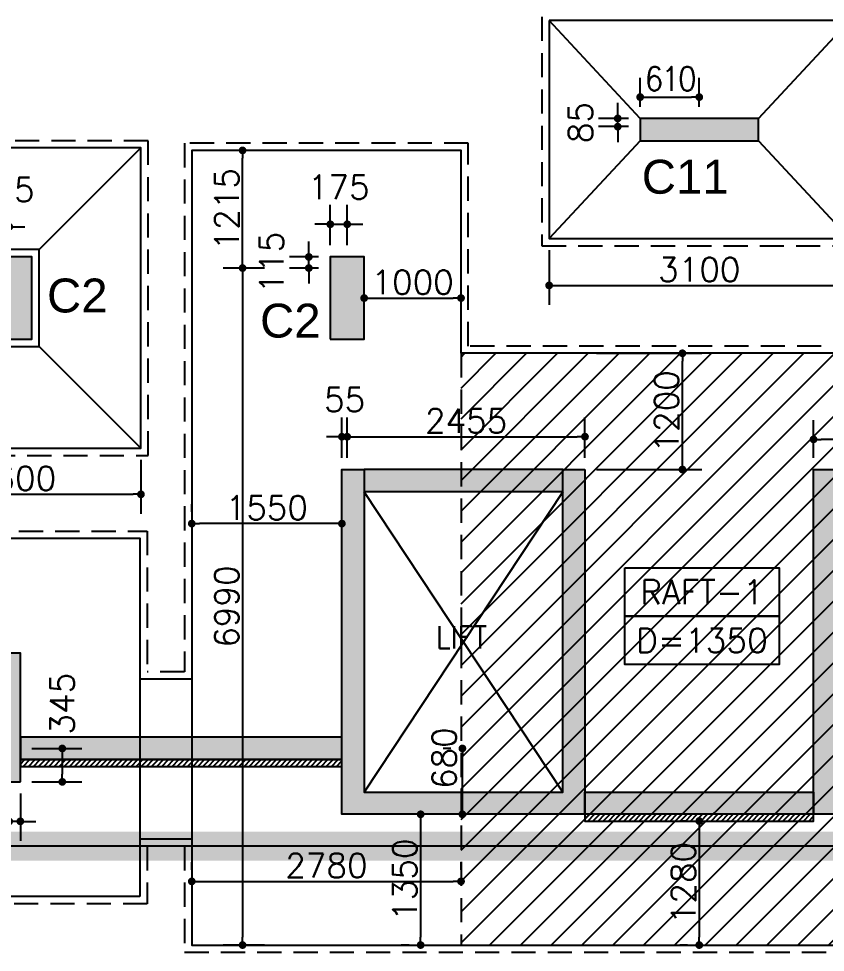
# Model space of a CAD drawing. Extents: x -200722 to 834823, y -494970 to 88783.
# Drawn here: x 485433 to 493762, y 23049 to 32689 of the extents above; entities that cross this region are included whole.
import ezdxf
from ezdxf.enums import TextEntityAlignment as Align

# ---------------------------------------------------------------- set-up
doc = ezdxf.new("R2010")
doc.units = 0
doc.header["$LTSCALE"] = 100
doc.header["$MEASUREMENT"] = 0
doc.header["$PDMODE"] = 34
doc.linetypes.add('HIDDEN', pattern=[0.375, 0.25, -0.125])
doc.layers.get('0').update_dxf_attribs({"linetype": 'CONTINUOUS'})
doc.layers.get('DEFPOINTS').update_dxf_attribs({"linetype": 'CONTINUOUS'})
doc.layers.add('1_COLUMN', color=4, linetype='CONTINUOUS', lineweight=5)
doc.layers.add('HATCH', color=252, linetype='CONTINUOUS', lineweight=30)
for name, color, linetype in [('BEAM', 4, 'CONTINUOUS'), ('COL. SHED. STEEL.', 6, 'CONTINUOUS'), ('COL_H', 235, 'CONTINUOUS'), ('DIM', 3, 'CONTINUOUS'), ('F_EXEC', 3, 'HIDDEN'), ('F_FTG1', 11, 'CONTINUOUS'), ('RCCWALL', 6, 'CONTINUOUS'), ('SLAB THK.', 2, 'CONTINUOUS'), ('TEXT', 2, 'CONTINUOUS')]:
    doc.layers.add(name, color=color, linetype=linetype)
doc.styles.add('AR', font='arial.ttf')
doc.styles.add('ROMANS', font='romans.shx')
doc.styles.get("Standard").update_dxf_attribs({"font": 'simplex.shx'})
doc.dimstyles.new('STANDARD$0', dxfattribs={"dimtxt": 2.5, "dimasz": 2.5, "dimexe": 2, "dimexo": 0.7, "dimgap": 0.9, "dimtad": 1, "dimdec": 0, "dimdsep": 46, "dimtxsty": 'ROMANS', "dimcen": 0.09, "dimclrd": 4, "dimclre": 4, "dimclrt": 3, "dimadec": 0, "dimazin": 0, "dimtfac": 1, "dimtdec": 0, "dimtmove": 0, "dimatfit": 3, "dimfxl": 1, "dimtolj": 1, "dimtzin": 0, "dimarcsym": 0})

# ---------------------------------------------------------------- blocks, each defined once
blk = doc.blocks.new('DOT')
at = {"color": 0, "linetype": 'ByBlock'}
blk.add_line((-0.5, 0), (-1, 0), dxfattribs=at)
at = {"color": 0, "linetype": 'ByBlock', "const_width": 0.5}
blk.add_lwpolyline([(-0.25, 0, 1), (0.25, 0, 1)], format="xyb", close=True, dxfattribs=at)
blk = doc.blocks.new('*D2490')
at = {"layer": 'BEAM', "color": 0, "lineweight": -2, "transparency": 16777216}
for p, q in [((487220.5, 23901.6), (487220.5, 23981.6)), ((490000.5, 23901.6), (490000.5, 23981.6)), ((487300.5, 23781.6), (489920.5, 23781.6))]:
    blk.add_line(p, q, dxfattribs=at)
at = {"layer": 'DEFPOINTS', "color": 0, "lineweight": -3, "ltscale": 0.4, "transparency": 16777216}
for p in [(487220.5, 23781.6), (490000.5, 23781.6), (490000.5, 23781.6)]:
    blk.add_point(p, dxfattribs=at)
at = {"layer": 'BEAM', "color": 0, "lineweight": -2, "ltscale": 0.4, "transparency": 16777216, "xscale": 80, "yscale": 80, "zscale": 80, "rotation": 180}
blk.add_blockref('DOT', (487220.5, 23781.6), dxfattribs=at)
at = {"layer": 'BEAM', "color": 0, "lineweight": -2, "ltscale": 0.4, "transparency": 16777216, "xscale": 80, "yscale": 80, "zscale": 80}
blk.add_blockref('DOT', (490000.5, 23781.6), dxfattribs=at)
at = {"layer": 'BEAM', "color": 0, "ltscale": 0.4, "transparency": 16777216, "insert": (488610.5, 23945.6), "char_height": 248, "attachment_point": 5}
blk.add_mtext('\\A1;2780', dxfattribs=at)
blk = doc.blocks.new('_DOT')
at = {"color": 0, "linetype": 'ByBlock'}
blk.add_line((-0.5, 0), (-1, 0), dxfattribs=at)
at = {"color": 0, "linetype": 'ByBlock', "const_width": 0.5}
blk.add_lwpolyline([(-0.25, 0, 1), (0.25, 0, 1)], format="xyb", close=True, dxfattribs=at)
blk = doc.blocks.new('*D2261')
at = {"layer": 'BEAM', "color": 0, "lineweight": -2, "transparency": 16777216}
for p, q in [((492340.5, 24404.4), (492260.5, 24404.4)), ((492460.5, 24324.4), (492460.5, 23204.4)), ((492340.5, 23124.4), (492260.5, 23124.4))]:
    blk.add_line(p, q, dxfattribs=at)
at = {"layer": 'DEFPOINTS', "color": 0, "lineweight": -3, "ltscale": 0.4, "transparency": 16777216}
for p in [(492460.5, 24404.4), (492460.5, 23124.4), (492460.5, 23124.4)]:
    blk.add_point(p, dxfattribs=at)
at = {"layer": 'BEAM', "color": 0, "lineweight": -2, "ltscale": 0.4, "transparency": 16777216, "xscale": 80, "yscale": 80, "zscale": 80}
for p, rotation in [((492460.5, 24404.4), 90), ((492460.5, 23124.4), 270)]:
    blk.add_blockref('DOT', p, dxfattribs=dict(at, rotation=rotation))
at = {"layer": 'BEAM', "color": 0, "ltscale": 0.4, "transparency": 16777216, "insert": (492296.5, 23764.4), "char_height": 248, "attachment_point": 5, "rotation": 90}
blk.add_mtext('\\A1;1280', dxfattribs=at)
blk = doc.blocks.new('*D2263')
at = {"layer": 'BEAM', "color": 0, "lineweight": -2, "transparency": 16777216}
for p, q in [((487220.5, 27596), (487220.5, 27676)), ((488770.5, 27596), (488770.5, 27676)), ((488690.5, 27476), (487300.5, 27476))]:
    blk.add_line(p, q, dxfattribs=at)
at = {"layer": 'DEFPOINTS', "color": 0, "lineweight": -3, "ltscale": 0.4, "transparency": 16777216}
for p in [(487220.5, 27476), (487220.5, 27476), (488770.5, 27476)]:
    blk.add_point(p, dxfattribs=at)
at = {"layer": 'BEAM', "color": 0, "lineweight": -2, "ltscale": 0.4, "transparency": 16777216, "xscale": 80, "yscale": 80, "zscale": 80, "rotation": 180}
blk.add_blockref('DOT', (487220.5, 27476), dxfattribs=at)
at = {"layer": 'BEAM', "color": 0, "lineweight": -2, "ltscale": 0.4, "transparency": 16777216, "xscale": 80, "yscale": 80, "zscale": 80}
blk.add_blockref('DOT', (488770.5, 27476), dxfattribs=at)
at = {"layer": 'BEAM', "color": 0, "ltscale": 0.4, "transparency": 16777216, "insert": (487995.5, 27640), "char_height": 248, "attachment_point": 5}
blk.add_mtext('\\A1;1550', dxfattribs=at)
blk = doc.blocks.new('*D2264')
at = {"layer": 'BEAM', "color": 0, "lineweight": -2, "transparency": 16777216}
for p, q in [((491400.5, 29234.4), (492486.7, 29234.4)), ((492286.7, 28114.4), (492286.7, 29154.4)), ((491400.5, 28034.4), (492486.7, 28034.4))]:
    blk.add_line(p, q, dxfattribs=at)
at = {"layer": 'DEFPOINTS', "color": 0, "lineweight": -3, "ltscale": 0.4, "transparency": 16777216}
for p in [(491280.5, 29234.4), (492286.7, 29234.4), (491280.5, 28034.4)]:
    blk.add_point(p, dxfattribs=at)
at = {"layer": 'BEAM', "color": 0, "lineweight": -2, "ltscale": 0.4, "transparency": 16777216, "xscale": 80, "yscale": 80, "zscale": 80}
for p, rotation in [((492286.7, 29234.4), 90), ((492286.7, 28034.4), 270)]:
    blk.add_blockref('DOT', p, dxfattribs=dict(at, rotation=rotation))
at = {"layer": 'BEAM', "color": 0, "ltscale": 0.4, "transparency": 16777216, "insert": (492122.7, 28634.4), "char_height": 248, "attachment_point": 5, "rotation": 90}
blk.add_mtext('\\A1;1200', dxfattribs=at)
blk = doc.blocks.new('*D2265')
at = {"layer": 'BEAM', "color": 0, "lineweight": -2, "transparency": 16777216}
for p, q in [((487971.4, 31329.4), (487544.9, 31329.4)), ((487744.9, 30194.4), (487744.9, 31249.4)), ((487971.4, 30114.4), (487544.9, 30114.4))]:
    blk.add_line(p, q, dxfattribs=at)
at = {"layer": 'DEFPOINTS', "color": 0, "lineweight": -3, "ltscale": 0.4, "transparency": 16777216}
for p in [(487744.9, 31329.4), (488091.4, 31329.4), (488091.4, 30114.4)]:
    blk.add_point(p, dxfattribs=at)
at = {"layer": 'BEAM', "color": 0, "lineweight": -2, "ltscale": 0.4, "transparency": 16777216, "xscale": 80, "yscale": 80, "zscale": 80}
for p, rotation in [((487744.9, 31329.4), 90), ((487744.9, 30114.4), 270)]:
    blk.add_blockref('DOT', p, dxfattribs=dict(at, rotation=rotation))
at = {"layer": 'BEAM', "color": 0, "ltscale": 0.4, "transparency": 16777216, "insert": (487580.9, 30721.9), "char_height": 248, "attachment_point": 5, "rotation": 90}
blk.add_mtext('\\A1;1215', dxfattribs=at)
blk = doc.blocks.new('*D2266')
at = {"layer": 'BEAM', "color": 0, "lineweight": -2, "transparency": 16777216}
for p, q in [((487971.4, 30114.4), (487544.9, 30114.4)), ((487744.9, 30034.4), (487744.9, 23204.4)), ((487971.4, 23124.4), (487544.9, 23124.4))]:
    blk.add_line(p, q, dxfattribs=at)
at = {"layer": 'DEFPOINTS', "color": 0, "lineweight": -3, "ltscale": 0.4, "transparency": 16777216}
for p in [(488091.4, 30114.4), (487744.9, 23124.4), (488091.4, 23124.4)]:
    blk.add_point(p, dxfattribs=at)
at = {"layer": 'BEAM', "color": 0, "lineweight": -2, "ltscale": 0.4, "transparency": 16777216, "xscale": 80, "yscale": 80, "zscale": 80}
for p, rotation in [((487744.9, 30114.4), 90), ((487744.9, 23124.4), 270)]:
    blk.add_blockref('DOT', p, dxfattribs=dict(at, rotation=rotation))
at = {"layer": 'BEAM', "color": 0, "ltscale": 0.4, "transparency": 16777216, "insert": (487580.9, 26619.4), "char_height": 248, "attachment_point": 5, "rotation": 90}
blk.add_mtext('\\A1;6990', dxfattribs=at)
blk = doc.blocks.new('*D2268')
at = {"layer": 'BEAM', "color": 0, "lineweight": -2, "transparency": 16777216}
for p, q in [((489000.5, 29924.4), (489000.5, 30004.4)), ((490000.5, 29924.4), (490000.5, 30004.4)), ((489080.5, 29804.4), (489920.5, 29804.4))]:
    blk.add_line(p, q, dxfattribs=at)
at = {"layer": 'DEFPOINTS', "color": 0, "lineweight": -3, "ltscale": 0.4, "transparency": 16777216}
for p in [(489000.5, 29804.4), (490000.5, 29804.4), (490000.5, 29804.4)]:
    blk.add_point(p, dxfattribs=at)
at = {"layer": 'BEAM', "color": 0, "lineweight": -2, "ltscale": 0.4, "transparency": 16777216, "xscale": 80, "yscale": 80, "zscale": 80, "rotation": 180}
blk.add_blockref('DOT', (489000.5, 29804.4), dxfattribs=at)
at = {"layer": 'BEAM', "color": 0, "lineweight": -2, "ltscale": 0.4, "transparency": 16777216, "xscale": 80, "yscale": 80, "zscale": 80}
blk.add_blockref('DOT', (490000.5, 29804.4), dxfattribs=at)
at = {"layer": 'BEAM', "color": 0, "ltscale": 0.4, "transparency": 16777216, "insert": (489500.5, 29968.4), "char_height": 248, "attachment_point": 5}
blk.add_mtext('\\A1;1000', dxfattribs=at)
blk = doc.blocks.new('*D2271')
at = {"layer": 'BEAM', "color": 0, "lineweight": -2, "transparency": 16777216}
for p, q in [((493640.5, 28154.4), (493640.5, 28545.6)), ((496095.5, 28154.4), (496095.5, 28545.6)), ((496015.5, 28345.6), (493720.5, 28345.6))]:
    blk.add_line(p, q, dxfattribs=at)
at = {"layer": 'DEFPOINTS', "color": 0, "lineweight": -3, "ltscale": 0.4, "transparency": 16777216}
for p in [(493640.5, 28345.6), (493640.5, 28034.4), (496095.5, 28034.4)]:
    blk.add_point(p, dxfattribs=at)
at = {"layer": 'BEAM', "color": 0, "lineweight": -2, "ltscale": 0.4, "transparency": 16777216, "xscale": 80, "yscale": 80, "zscale": 80, "rotation": 180}
blk.add_blockref('DOT', (493640.5, 28345.6), dxfattribs=at)
at = {"layer": 'BEAM', "color": 0, "lineweight": -2, "ltscale": 0.4, "transparency": 16777216, "xscale": 80, "yscale": 80, "zscale": 80}
blk.add_blockref('DOT', (496095.5, 28345.6), dxfattribs=at)
at = {"layer": 'BEAM', "color": 0, "ltscale": 0.4, "transparency": 16777216, "insert": (494868, 28509.6), "char_height": 248, "attachment_point": 5}
blk.add_mtext('\\A1;2455', dxfattribs=at)
blk = doc.blocks.new('*D2272')
at = {"layer": 'BEAM', "color": 0, "lineweight": -2, "transparency": 16777216}
for p, q in [((488770.5, 28154.4), (488770.5, 28573.1)), ((488825.5, 28154.4), (488825.5, 28573.1)), ((488690.5, 28373.1), (488610.5, 28373.1)), ((488770.5, 28373.1), (488825.5, 28373.1)), ((488905.5, 28373.1), (488985.5, 28373.1))]:
    blk.add_line(p, q, dxfattribs=at)
at = {"layer": 'DEFPOINTS', "color": 0, "lineweight": -3, "ltscale": 0.4, "transparency": 16777216}
for p in [(488825.5, 28373.1), (488770.5, 28034.4), (488825.5, 28034.4)]:
    blk.add_point(p, dxfattribs=at)
at = {"layer": 'BEAM', "color": 0, "lineweight": -2, "ltscale": 0.4, "transparency": 16777216, "xscale": 80, "yscale": 80, "zscale": 80}
blk.add_blockref('DOT', (488770.5, 28373.1), dxfattribs=at)
at = {"layer": 'BEAM', "color": 0, "lineweight": -2, "ltscale": 0.4, "transparency": 16777216, "xscale": 80, "yscale": 80, "zscale": 80, "rotation": 180}
blk.add_blockref('DOT', (488825.5, 28373.1), dxfattribs=at)
at = {"layer": 'BEAM', "color": 0, "ltscale": 0.4, "transparency": 16777216, "insert": (488798, 28757.1), "char_height": 248, "attachment_point": 5}
blk.add_mtext('\\A1;55', dxfattribs=at)
blk = doc.blocks.new('*D2273')
at = {"layer": 'BEAM', "color": 0, "lineweight": -2, "transparency": 16777216}
for p, q in [((488825.5, 28154.4), (488825.5, 28573.1)), ((491280.5, 28154.4), (491280.5, 28573.1)), ((488905.5, 28373.1), (491200.5, 28373.1))]:
    blk.add_line(p, q, dxfattribs=at)
at = {"layer": 'DEFPOINTS', "color": 0, "lineweight": -3, "ltscale": 0.4, "transparency": 16777216}
for p in [(491280.5, 28373.1), (488825.5, 28034.4), (491280.5, 28034.4)]:
    blk.add_point(p, dxfattribs=at)
at = {"layer": 'BEAM', "color": 0, "lineweight": -2, "ltscale": 0.4, "transparency": 16777216, "xscale": 80, "yscale": 80, "zscale": 80, "rotation": 180}
blk.add_blockref('DOT', (488825.5, 28373.1), dxfattribs=at)
at = {"layer": 'BEAM', "color": 0, "lineweight": -2, "ltscale": 0.4, "transparency": 16777216, "xscale": 80, "yscale": 80, "zscale": 80}
blk.add_blockref('DOT', (491280.5, 28373.1), dxfattribs=at)
at = {"layer": 'BEAM', "color": 0, "ltscale": 0.4, "transparency": 16777216, "insert": (490053, 28537.1), "char_height": 248, "attachment_point": 5}
blk.add_mtext('\\A1;2455', dxfattribs=at)
blk = doc.blocks.new('*D2275')
at = {"layer": 'BEAM', "color": 0, "lineweight": -2, "transparency": 16777216}
for p, q in [((489894.8, 25154.4), (489814.8, 25154.4)), ((490014.8, 24554.4), (490014.8, 25074.4)), ((489894.8, 24474.4), (489814.8, 24474.4))]:
    blk.add_line(p, q, dxfattribs=at)
at = {"layer": 'DEFPOINTS', "color": 0, "lineweight": -3, "ltscale": 0.4, "transparency": 16777216}
for p in [(490014.8, 25154.4), (490014.8, 25154.4), (490014.8, 24474.4)]:
    blk.add_point(p, dxfattribs=at)
at = {"layer": 'BEAM', "color": 0, "lineweight": -2, "ltscale": 0.4, "transparency": 16777216, "xscale": 80, "yscale": 80, "zscale": 80}
for p, rotation in [((490014.8, 25154.4), 90), ((490014.8, 24474.4), 270)]:
    blk.add_blockref('DOT', p, dxfattribs=dict(at, rotation=rotation))
at = {"layer": 'BEAM', "color": 0, "ltscale": 0.4, "transparency": 16777216, "insert": (489827.7, 25053.9), "char_height": 248, "attachment_point": 5, "rotation": 90}
blk.add_mtext('\\A1;680', dxfattribs=at)
blk = doc.blocks.new('*D2466')
at = {"layer": 'BEAM', "color": 0, "lineweight": -2, "transparency": 16777216}
for p, q in [((484095.5, 28134.4), (484095.5, 27578.2)), ((486695.5, 28134.4), (486695.5, 27578.2)), ((484175.5, 27778.2), (486615.5, 27778.2))]:
    blk.add_line(p, q, dxfattribs=at)
at = {"layer": 'DEFPOINTS', "color": 0, "lineweight": -3, "ltscale": 0.4, "transparency": 16777216}
for p in [(484095.5, 28254.4), (486695.5, 28254.4), (486695.5, 27778.2)]:
    blk.add_point(p, dxfattribs=at)
at = {"layer": 'BEAM', "color": 0, "lineweight": -2, "ltscale": 0.4, "transparency": 16777216, "xscale": 80, "yscale": 80, "zscale": 80, "rotation": 180}
blk.add_blockref('DOT', (484095.5, 27778.2), dxfattribs=at)
at = {"layer": 'BEAM', "color": 0, "lineweight": -2, "ltscale": 0.4, "transparency": 16777216, "xscale": 80, "yscale": 80, "zscale": 80}
blk.add_blockref('DOT', (486695.5, 27778.2), dxfattribs=at)
at = {"layer": 'BEAM', "color": 0, "ltscale": 0.4, "transparency": 16777216, "insert": (485395.5, 27942.2), "char_height": 248, "attachment_point": 5}
blk.add_mtext('\\A1;2600', dxfattribs=at)
blk = doc.blocks.new('*D2474')
at = {"layer": 'BEAM', "color": 0, "lineweight": -2, "transparency": 16777216}
for p, q in [((491618.8, 31739.4), (491618.8, 31819.4)), ((491730.5, 31659.4), (491418.8, 31659.4)), ((491618.8, 31574.4), (491618.8, 31659.4)), ((491730.5, 31574.4), (491418.8, 31574.4)), ((491618.8, 31494.4), (491618.8, 31414.4))]:
    blk.add_line(p, q, dxfattribs=at)
at = {"layer": 'DEFPOINTS', "color": 0, "lineweight": -3, "ltscale": 0.4, "transparency": 16777216}
for p in [(491618.8, 31659.4), (491850.5, 31659.4), (491850.5, 31574.4)]:
    blk.add_point(p, dxfattribs=at)
at = {"layer": 'BEAM', "color": 0, "lineweight": -2, "ltscale": 0.4, "transparency": 16777216, "xscale": 80, "yscale": 80, "zscale": 80}
for p, rotation in [((491618.8, 31659.4), 270), ((491618.8, 31574.4), 90)]:
    blk.add_blockref('DOT', p, dxfattribs=dict(at, rotation=rotation))
at = {"layer": 'BEAM', "color": 0, "ltscale": 0.4, "transparency": 16777216, "insert": (491234.8, 31616.9), "char_height": 248, "attachment_point": 5, "rotation": 90}
blk.add_mtext('\\A1;85', dxfattribs=at)
blk = doc.blocks.new('*D2475')
at = {"layer": 'BEAM', "color": 0, "lineweight": -2, "transparency": 16777216}
for p, q in [((491850.5, 31779.4), (491850.5, 32079.6)), ((492460.5, 31779.4), (492460.5, 32079.6)), ((491930.5, 31879.6), (492380.5, 31879.6))]:
    blk.add_line(p, q, dxfattribs=at)
at = {"layer": 'DEFPOINTS', "color": 0, "lineweight": -3, "ltscale": 0.4, "transparency": 16777216}
for p in [(492460.5, 31879.6), (491850.5, 31659.4), (492460.5, 31659.4)]:
    blk.add_point(p, dxfattribs=at)
at = {"layer": 'BEAM', "color": 0, "lineweight": -2, "ltscale": 0.4, "transparency": 16777216, "xscale": 80, "yscale": 80, "zscale": 80, "rotation": 180}
blk.add_blockref('DOT', (491850.5, 31879.6), dxfattribs=at)
at = {"layer": 'BEAM', "color": 0, "lineweight": -2, "ltscale": 0.4, "transparency": 16777216, "xscale": 80, "yscale": 80, "zscale": 80}
blk.add_blockref('DOT', (492460.5, 31879.6), dxfattribs=at)
at = {"layer": 'BEAM', "color": 0, "ltscale": 0.4, "transparency": 16777216, "insert": (492155.5, 32068.9), "char_height": 248, "attachment_point": 5}
blk.add_mtext('\\A1;{\\W0.9;\\T0.9;610}', dxfattribs=at)
blk = doc.blocks.new('*D2476')
at = {"layer": 'BEAM', "color": 0, "lineweight": -2, "transparency": 16777216}
for p, q in [((490910.5, 30299.4), (490910.5, 29735.2)), ((494010.5, 30299.4), (494010.5, 29735.2)), ((490990.5, 29935.2), (493930.5, 29935.2))]:
    blk.add_line(p, q, dxfattribs=at)
at = {"layer": 'DEFPOINTS', "color": 0, "lineweight": -3, "ltscale": 0.4, "transparency": 16777216}
for p in [(490910.5, 30419.4), (494010.5, 30419.4), (494010.5, 29935.2)]:
    blk.add_point(p, dxfattribs=at)
at = {"layer": 'BEAM', "color": 0, "lineweight": -2, "ltscale": 0.4, "transparency": 16777216, "xscale": 80, "yscale": 80, "zscale": 80, "rotation": 180}
blk.add_blockref('DOT', (490910.5, 29935.2), dxfattribs=at)
at = {"layer": 'BEAM', "color": 0, "lineweight": -2, "ltscale": 0.4, "transparency": 16777216, "xscale": 80, "yscale": 80, "zscale": 80}
blk.add_blockref('DOT', (494010.5, 29935.2), dxfattribs=at)
at = {"layer": 'BEAM', "color": 0, "ltscale": 0.4, "transparency": 16777216, "insert": (492460.5, 30099.2), "char_height": 248, "attachment_point": 5}
blk.add_mtext('\\A1;3100', dxfattribs=at)
blk = doc.blocks.new('*D2503')
at = {"layer": 'BEAM', "color": 0, "lineweight": -2, "transparency": 16777216}
for p, q in [((485220.5, 30349.4), (485220.5, 30740.5)), ((485335.5, 30349.4), (485335.5, 30740.5)), ((485140.5, 30540.5), (485060.5, 30540.5)), ((485335.5, 30540.5), (485220.5, 30540.5)), ((485415.5, 30540.5), (485495.5, 30540.5))]:
    blk.add_line(p, q, dxfattribs=at)
at = {"layer": 'DEFPOINTS', "color": 0, "lineweight": -3, "ltscale": 0.4, "transparency": 16777216}
for p in [(485220.5, 30540.5), (485220.5, 30229.4), (485335.5, 30229.4)]:
    blk.add_point(p, dxfattribs=at)
at = {"layer": 'BEAM', "color": 0, "lineweight": -2, "ltscale": 0.4, "transparency": 16777216, "xscale": 80, "yscale": 80, "zscale": 80}
blk.add_blockref('DOT', (485220.5, 30540.5), dxfattribs=at)
at = {"layer": 'BEAM', "color": 0, "lineweight": -2, "ltscale": 0.4, "transparency": 16777216, "xscale": 80, "yscale": 80, "zscale": 80, "rotation": 180}
blk.add_blockref('DOT', (485335.5, 30540.5), dxfattribs=at)
at = {"layer": 'BEAM', "color": 0, "ltscale": 0.4, "transparency": 16777216, "insert": (485278, 30924.5), "char_height": 248, "attachment_point": 5}
blk.add_mtext('\\A1;115', dxfattribs=at)
blk = doc.blocks.new('*D2507')
at = {"layer": 'BEAM', "color": 0, "lineweight": -2, "transparency": 16777216}
for p, q in [((488650.5, 30349.4), (488650.5, 30766.4)), ((488825.5, 30349.4), (488825.5, 30766.4)), ((488570.5, 30566.4), (488490.5, 30566.4)), ((488650.5, 30566.4), (488825.5, 30566.4)), ((488905.5, 30566.4), (488985.5, 30566.4))]:
    blk.add_line(p, q, dxfattribs=at)
at = {"layer": 'DEFPOINTS', "color": 0, "lineweight": -3, "ltscale": 0.4, "transparency": 16777216}
for p in [(488825.5, 30566.4), (488650.5, 30229.4), (488825.5, 30229.4)]:
    blk.add_point(p, dxfattribs=at)
at = {"layer": 'BEAM', "color": 0, "lineweight": -2, "ltscale": 0.4, "transparency": 16777216, "xscale": 80, "yscale": 80, "zscale": 80}
blk.add_blockref('DOT', (488650.5, 30566.4), dxfattribs=at)
at = {"layer": 'BEAM', "color": 0, "lineweight": -2, "ltscale": 0.4, "transparency": 16777216, "xscale": 80, "yscale": 80, "zscale": 80, "rotation": 180}
blk.add_blockref('DOT', (488825.5, 30566.4), dxfattribs=at)
at = {"layer": 'BEAM', "color": 0, "ltscale": 0.4, "transparency": 16777216, "insert": (488738, 30950.4), "char_height": 248, "attachment_point": 5}
blk.add_mtext('\\A1;175', dxfattribs=at)
blk = doc.blocks.new('*D2508')
at = {"layer": 'BEAM', "color": 0, "lineweight": -2, "transparency": 16777216}
for p, q in [((488429.1, 30309.4), (488429.1, 30389.4)), ((488530.5, 30229.4), (488229.1, 30229.4)), ((488429.1, 30114.4), (488429.1, 30229.4)), ((488530.5, 30114.4), (488229.1, 30114.4)), ((488429.1, 30034.4), (488429.1, 29954.4))]:
    blk.add_line(p, q, dxfattribs=at)
at = {"layer": 'DEFPOINTS', "color": 0, "lineweight": -3, "ltscale": 0.4, "transparency": 16777216}
for p in [(488429.1, 30229.4), (488650.5, 30229.4), (488650.5, 30114.4)]:
    blk.add_point(p, dxfattribs=at)
at = {"layer": 'BEAM', "color": 0, "lineweight": -2, "ltscale": 0.4, "transparency": 16777216, "xscale": 80, "yscale": 80, "zscale": 80}
for p, rotation in [((488429.1, 30229.4), 270), ((488429.1, 30114.4), 90)]:
    blk.add_blockref('DOT', p, dxfattribs=dict(at, rotation=rotation))
at = {"layer": 'BEAM', "color": 0, "ltscale": 0.4, "transparency": 16777216, "insert": (488045.1, 30171.9), "char_height": 248, "attachment_point": 5, "rotation": 90}
blk.add_mtext('\\A1;115', dxfattribs=at)
blk = doc.blocks.new('*D2514')
at = {"layer": 'BEAM', "color": 0, "lineweight": -2, "transparency": 16777216}
for p, q in [((485570.5, 25154.4), (486083.6, 25154.4)), ((485883.6, 25074.4), (485883.6, 24889.4)), ((485570.5, 24809.4), (486083.6, 24809.4))]:
    blk.add_line(p, q, dxfattribs=at)
at = {"layer": 'DEFPOINTS', "color": 0, "lineweight": -3, "ltscale": 0.4, "transparency": 16777216}
for p in [(485450.5, 25154.4), (485450.5, 24809.4), (485883.6, 24809.4)]:
    blk.add_point(p, dxfattribs=at)
at = {"layer": 'BEAM', "color": 0, "lineweight": -2, "ltscale": 0.4, "transparency": 16777216, "xscale": 80, "yscale": 80, "zscale": 80}
for p, rotation in [((485883.6, 25154.4), 90), ((485883.6, 24809.4), 270)]:
    blk.add_blockref('DOT', p, dxfattribs=dict(at, rotation=rotation))
at = {"layer": 'BEAM', "color": 0, "ltscale": 0.4, "transparency": 16777216, "insert": (485883.6, 25616.5), "char_height": 248, "attachment_point": 5, "rotation": 90}
blk.add_mtext('\\A1;345', dxfattribs=at)
blk = doc.blocks.new('*D2515')
at = {"layer": 'BEAM', "color": 0, "lineweight": -2, "transparency": 16777216}
for p, q in [((485335.5, 24689.4), (485335.5, 24201.4)), ((485450.5, 24689.4), (485450.5, 24201.4)), ((485255.5, 24401.4), (485175.5, 24401.4)), ((485450.5, 24401.4), (485335.5, 24401.4)), ((485530.5, 24401.4), (485610.5, 24401.4))]:
    blk.add_line(p, q, dxfattribs=at)
at = {"layer": 'DEFPOINTS', "color": 0, "lineweight": -3, "ltscale": 0.4, "transparency": 16777216}
for p in [(485335.5, 24809.4), (485450.5, 24809.4), (485335.5, 24401.4)]:
    blk.add_point(p, dxfattribs=at)
at = {"layer": 'BEAM', "color": 0, "lineweight": -2, "ltscale": 0.4, "transparency": 16777216, "xscale": 80, "yscale": 80, "zscale": 80}
blk.add_blockref('DOT', (485335.5, 24401.4), dxfattribs=at)
at = {"layer": 'BEAM', "color": 0, "lineweight": -2, "ltscale": 0.4, "transparency": 16777216, "xscale": 80, "yscale": 80, "zscale": 80, "rotation": 180}
blk.add_blockref('DOT', (485450.5, 24401.4), dxfattribs=at)
at = {"layer": 'BEAM', "color": 0, "ltscale": 0.4, "transparency": 16777216, "insert": (484809.4, 24414.3), "char_height": 248, "attachment_point": 5}
blk.add_mtext('\\A1;115', dxfattribs=at)
blk = doc.blocks.new('*D2753')
at = {"layer": 'BEAM', "color": 0, "lineweight": -2, "transparency": 16777216}
for p, q in [((489463.5, 24474.4), (489383.5, 24474.4)), ((489583.5, 24394.4), (489583.5, 23204.4)), ((489463.5, 23124.4), (489383.5, 23124.4))]:
    blk.add_line(p, q, dxfattribs=at)
at = {"layer": 'DEFPOINTS', "color": 0, "lineweight": -3, "ltscale": 0.4, "transparency": 16777216}
for p in [(489583.5, 24474.4), (489583.5, 23124.4), (489583.5, 23124.4)]:
    blk.add_point(p, dxfattribs=at)
at = {"layer": 'BEAM', "color": 0, "lineweight": -2, "ltscale": 0.4, "transparency": 16777216, "xscale": 80, "yscale": 80, "zscale": 80}
for p, rotation in [((489583.5, 24474.4), 90), ((489583.5, 23124.4), 270)]:
    blk.add_blockref('DOT', p, dxfattribs=dict(at, rotation=rotation))
at = {"layer": 'BEAM', "color": 0, "ltscale": 0.4, "transparency": 16777216, "insert": (489419.5, 23799.4), "char_height": 248, "attachment_point": 5, "rotation": 90}
blk.add_mtext('\\A1;1350', dxfattribs=at)

msp = doc.modelspace()

# ---------------------------------------------------------------- hatches: boundary and pattern name
at = {"layer": 'COL_H', "ltscale": 0.4}
for color, points in [(256, [(491850.5, 31429.4), (493070.5, 31429.4), (493070.5, 31659.4), (491850.5, 31659.4)]), (256, [(485220.5, 29379.4), (485570.5, 29379.4), (485570.5, 30229.4), (485220.5, 30229.4)]), (256, [(488650.5, 29379.4), (489000.5, 29379.4), (489000.5, 30229.4), (488650.5, 30229.4)]), (256, [(491280.5, 28034.4), (491280.5, 24474.4), (488770.5, 24474.4), (488770.5, 28034.4), (489000.5, 28034.4), (489000.5, 24704.4), (491050.5, 24704.4), (491050.5, 28034.4)]), (8, [(491050.5, 27804.4), (491050.5, 28034.4), (489000.5, 28034.4), (489000.5, 27804.4)]), (256, [(496150.5, 28034.4), (496150.5, 24474.4), (493640.5, 24474.4), (493640.5, 28034.4), (493870.5, 28034.4), (493870.5, 24704.4), (495920.5, 24704.4), (495920.5, 28034.4)]), (256, [(485450.5, 24809.4), (485450.5, 26139.4), (485220.5, 26139.4), (485220.5, 25269.4), (484620.5, 25269.4), (484620.5, 25039.4), (485220.5, 25039.4), (485220.5, 24809.4)])]:
    msp.add_hatch(color=color, dxfattribs=at).paths.add_polyline_path(points)
at = {"layer": 'DIM', "ltscale": 0.4}
h = msp.add_hatch(dxfattribs=at)
h.set_pattern_fill('ANSI31', color=256, scale=300, style=0)
h.set_pattern_definition([(45, (185462.92, 565), (-26.5165043, 26.5165043), [])])
h.paths.add_polyline_path([(488770.5, 25039.4), (485450.5, 25039.4), (485450.5, 24969.4), (488770.5, 24969.4)])
h = msp.add_hatch(dxfattribs=at)
h.set_pattern_fill('ANSI31', color=256, scale=300, style=0)
h.set_pattern_definition([(45, (191292.92, 0), (-26.5165043, 26.5165043), [])])
h.paths.add_polyline_path([(493640.5, 24474.4), (491280.5, 24474.4), (491280.5, 24404.4), (493640.5, 24404.4)])
at = {"layer": 'HATCH', "lineweight": -3, "ltscale": 0.4}
h = msp.add_hatch(dxfattribs=at)
h.set_pattern_fill('ANSI31', color=256, scale=1800, style=0)
h.set_pattern_definition([(45, (191292.92, 0), (-159.09903, 159.09903), [])])
h.paths.add_polyline_path([(490000.5, 23124.4), (494920.5, 23124.4), (494920.5, 29234.4), (490000.5, 29234.4)])
for points in [[(485450.5, 25039.4), (488770.5, 25039.4), (488770.5, 25269.4), (485450.5, 25269.4)], [(491280.5, 24704.4), (493640.5, 24704.4), (493640.5, 24474.4), (491280.5, 24474.4)]]:
    msp.add_hatch(color=256, dxfattribs=at).paths.add_polyline_path(points)

# ---------------------------------------------------------------- linework, layer by layer
at = {"color": 1, "lineweight": -3, "ltscale": 0.4}
msp.add_line((518279.5, 24144.3, 7296.2), (454820.5, 24143.9, 5270.9), dxfattribs=at)
at = {"color": 5, "lineweight": -3, "ltscale": 0.4, "const_width": 300, "elevation": 7446.6}
msp.add_lwpolyline([(454820.5, 52099.9), (518279.5, 52099.9), (518279.5, 24144.4), (454820.5, 24143.9), (454820.5, 52099.9)], dxfattribs=at)
at = {"layer": '1_COLUMN', "color": 6, "lineweight": -3, "ltscale": 0.01}
for p, q in [((491050.5, 27804.4, 7446.6), (489000.5, 24704.4, 7446.6)), ((491050.5, 24704.4, 7446.6), (489000.5, 27804.4, 7446.6))]:
    msp.add_line(p, q, dxfattribs=at)
at = {"layer": 'COL. SHED. STEEL.', "ltscale": 500}
for p, q in [((491050.5, 28034.4, 7446.6), (489000.5, 28034.4, 7446.6)), ((491050.5, 27804.4, 7446.6), (489000.5, 27804.4, 7446.6))]:
    msp.add_line(p, q, dxfattribs=at)
at = {"layer": 'COL. SHED. STEEL.', "ltscale": 500, "elevation": 7446.6}
for points in [[(491850.5, 31429.4), (493070.5, 31429.4), (493070.5, 31659.4), (491850.5, 31659.4), (491850.5, 31429.4)], [(485220.5, 29379.4), (485570.5, 29379.4), (485570.5, 30229.4), (485220.5, 30229.4), (485220.5, 29379.4)], [(488650.5, 29379.4), (489000.5, 29379.4), (489000.5, 30229.4), (488650.5, 30229.4), (488650.5, 29379.4)], [(491280.5, 28034.4), (491280.5, 24474.4), (488770.5, 24474.4), (488770.5, 28034.4), (489000.5, 28034.4), (489000.5, 24704.4), (489000.5, 24704.4), (491050.5, 24704.4), (491050.5, 24704.4), (491050.5, 28034.4), (491280.5, 28034.4)], [(496150.5, 28034.4), (496150.5, 24474.4), (493640.5, 24474.4), (493640.5, 28034.4), (493870.5, 28034.4), (493870.5, 24704.4), (493870.5, 24704.4), (495920.5, 24704.4), (495920.5, 24704.4), (495920.5, 28034.4), (496150.5, 28034.4)], [(485450.5, 24809.4), (485450.5, 26139.4), (485220.5, 26139.4), (485220.5, 25269.4), (484620.5, 25269.4), (484620.5, 25039.4), (485220.5, 25039.4), (485220.5, 24809.4), (485450.5, 24809.4)]]:
    msp.add_lwpolyline(points, dxfattribs=at)
at = {"layer": 'F_EXEC', "ltscale": 10}
msp.add_line((487145.5, 25944.4, 7446.6), (486760.5, 25944.4, 7446.6), dxfattribs=at)
at = {"layer": 'F_EXEC', "ltscale": 10, "elevation": 7446.6}
for points in [[(490835.5, 32709.4), (490835.5, 30344.4), (494085.5, 30344.4), (494085.5, 32709.4)], [(497775.5, 25944.4), (497775.5, 31404.4), (494845.5, 31404.4), (494845.5, 29309.4), (490075.5, 29309.4), (490075.5, 31404.4), (487145.5, 31404.4), (487145.5, 25944.4)], [(483560.5, 25944.4), (483560.5, 27399.4), (486760.5, 27399.4), (486760.5, 25944.4)], [(486760.5, 24144.4), (486760.5, 23549.4), (483560.5, 23549.4), (483560.5, 24144.4)], [(487145.5, 24144.4), (486760.5, 24144.4)], [(487145.5, 24144.4), (487145.5, 23049.4), (497775.5, 23049.4), (497775.5, 24144.4)]]:
    msp.add_lwpolyline(points, dxfattribs=at)
msp.add_lwpolyline([(484020.5, 28179.4), (486770.5, 28179.4), (486770.5, 31429.4), (484020.5, 31429.4)], close=True, dxfattribs=at)
at = {"layer": 'F_FTG1', "ltscale": 0.4}
for p, q in [((491850.5, 31659.4, 7446.6), (490910.5, 32669.4, 7446.6)), ((493070.5, 31659.4, 7446.6), (494010.5, 32669.4, 7446.6)), ((491850.5, 31429.4, 7446.6), (490910.5, 30419.4, 7446.6)), ((493070.5, 31429.4, 7446.6), (494010.5, 30419.4, 7446.6)), ((485645.5, 30304.4, 7446.6), (486695.5, 31354.4, 7446.6)), ((485645.5, 29304.4, 7446.6), (486695.5, 28254.4, 7446.6)), ((487220.5, 25869.4, 7446.6), (486685.5, 25869.4, 7446.6))]:
    msp.add_line(p, q, dxfattribs=at)
at = {"layer": 'F_FTG1', "linetype": 'HIDDEN', "ltscale": 10}
msp.add_line((490000.5, 29234.4, 7446.6), (490000.5, 23124.4, 7446.6), dxfattribs=at)
at = {"layer": 'F_FTG1', "ltscale": 0.4, "elevation": 7446.6}
for points in [[(490910.5, 32669.4), (490910.5, 30419.4), (494010.5, 30419.4), (494010.5, 32669.4)], [(484095.5, 28254.4), (486695.5, 28254.4), (486695.5, 31354.4), (484095.5, 31354.4)], [(485145.5, 29304.4), (485645.5, 29304.4), (485645.5, 30304.4), (485145.5, 30304.4)], [(486685.5, 23624.4), (483635.5, 23624.4), (483635.5, 27324.4), (486685.5, 27324.4)]]:
    msp.add_lwpolyline(points, close=True, dxfattribs=at)
for points in [[(497700.5, 23124.4), (497700.5, 31329.4), (494920.5, 31329.4), (494920.5, 29234.4), (490000.5, 29234.4), (490000.5, 31329.4), (487220.5, 31329.4), (487220.5, 23124.4), (497700.5, 23124.4)], [(487220.5, 24219.4), (486685.5, 24219.4)]]:
    msp.add_lwpolyline(points, dxfattribs=at)
at = {"layer": 'RCCWALL', "color": 42, "ltscale": 0.4, "elevation": 7446.6}
for points in [[(485450.5, 25039.4), (488770.5, 25039.4), (488770.5, 25269.4), (485450.5, 25269.4)], [(491280.5, 24704.4), (493640.5, 24704.4), (493640.5, 24474.4), (491280.5, 24474.4)]]:
    msp.add_lwpolyline(points, close=True, dxfattribs=at)
at = {"layer": 'RCCWALL', "color": 1, "ltscale": 0.4, "elevation": 7446.6}
for points in [[(488770.5, 25039.4), (485450.5, 25039.4), (485450.5, 24969.4), (488770.5, 24969.4)], [(493640.5, 24474.4), (491280.5, 24474.4), (491280.5, 24404.4), (493640.5, 24404.4)]]:
    msp.add_lwpolyline(points, close=True, dxfattribs=at)
at = {"layer": 'TEXT'}
for points in [[(491691.4, 27019.3), (493285.3, 27019.3), (493285.3, 26519.4), (491691.4, 26519.4)], [(491691.4, 26519.4), (493285.3, 26519.4), (493285.3, 26019.5), (491691.4, 26019.5)]]:
    msp.add_lwpolyline(points, close=True, dxfattribs=at)

# ---------------------------------------------------------------- texts
at = {"layer": 'SLAB THK.', "width": 0.9}
msp.add_text('LIFT', height=232, dxfattribs=at).set_placement((489741, 26185, -5794.3))
at = {"layer": 'TEXT', "style": 'AR'}
for s, p in [('C11', (491867, 30882.2, 3998.7)), ('C2', (485726, 29656, 3998.7)), ('C2', (487925.6, 29396.7, 3998.7))]:
    msp.add_text(s, height=350, dxfattribs=at).set_placement(p)
at = {"layer": 'TEXT'}
for s, p in [('RAFT-1', (492488.3, 26769.3)), ('D=1350', (492488.3, 26269.5))]:
    msp.add_text(s, height=250, dxfattribs=at).set_placement(p, align=Align.MIDDLE)

# ---------------------------------------------------------------- dimensions: what is measured, and where the dimension line sits
at = {"layer": 'BEAM'}
dim = msp.add_linear_dim(base=(492460.5, 31879.6), p1=(491850.5, 31659.4, 7446.6), p2=(492460.5, 31659.4, 7446.6), text='{\\W0.9;\\T0.9;<>}', dimstyle='STANDARD$0', override={"dimscale": 8, "dimtxt": 31, "dimasz": 10, "dimexe": 25, "dimexo": 15, "dimgap": 5, "dimzin": 3, "dimtxsty": 'Standard', "dimblk": 'DOT', "dimcen": 3, "dimdle": 1, "dimclrd": 0, "dimclre": 0, "dimclrt": 0, "dimtmove": 2, "dimldrblk": 'DOT', "dimtzin": 3}, dxfattribs=at)
dim.commit()
dim.dimension.update_dxf_attribs({"geometry": '*D2475', "text_midpoint": (492155.5, 32068.9), "dimtype": 160})
for base, p1, p2, picture, middle in [((491618.8, 31659.4), (491850.5, 31574.4, 7446.6), (491850.5, 31659.4, 7446.6), '*D2474', (491234.8, 31616.9)), ((487744.9, 31329.4), (488091.4, 30114.4, 7446.6), (488091.4, 31329.4, 7446.6), '*D2265', (487580.9, 30721.9)), ((488429.1, 30229.4), (488650.5, 30114.4, 7446.6), (488650.5, 30229.4, 7446.6), '*D2508', (488045.1, 30171.9)), ((487744.9, 23124.4), (488091.4, 30114.4, 7446.6), (488091.4, 23124.4, 7446.6), '*D2266', (487580.9, 26619.4)), ((492286.7, 29234.4), (491280.5, 28034.4, 7446.6), (491280.5, 29234.4, 7446.6), '*D2264', (492122.7, 28634.4)), ((489583.5, 23124.4), (489583.5, 24474.4, 7446.6), (489583.5, 23124.4, 7446.6), '*D2753', (489419.5, 23799.4)), ((492460.5, 23124.4), (492460.5, 24404.4, 7446.6), (492460.5, 23124.4, 7446.6), '*D2261', (492296.5, 23764.4))]:
    dim = msp.add_linear_dim(base=base, p1=p1, p2=p2, angle=90, dimstyle='STANDARD$0', override={"dimscale": 8, "dimtxt": 31, "dimasz": 10, "dimexe": 25, "dimexo": 15, "dimgap": 5, "dimzin": 3, "dimtxsty": 'Standard', "dimblk": 'DOT', "dimcen": 3, "dimdle": 1, "dimclrd": 0, "dimclre": 0, "dimclrt": 0, "dimtmove": 2, "dimldrblk": 'DOT', "dimtzin": 3}, dxfattribs=at)
    dim.commit()
    dim.dimension.update_dxf_attribs({"geometry": picture, "text_midpoint": middle})
for base, p1, p2, picture, middle in [((485220.5, 30540.5), (485335.5, 30229.4, 7446.6), (485220.5, 30229.4, 7446.6), '*D2503', (485278, 30924.5)), ((488825.5, 30566.4), (488650.5, 30229.4, 7446.6), (488825.5, 30229.4, 7446.6), '*D2507', (488738, 30950.4)), ((494010.5, 29935.2), (490910.5, 30419.4, 7446.6), (494010.5, 30419.4, 7446.6), '*D2476', (492460.5, 30099.2)), ((490000.5, 29804.4), (489000.5, 29804.4, 7446.6), (490000.5, 29804.4, 7446.6), '*D2268', (489500.5, 29968.4)), ((488825.5, 28373.1), (488770.5, 28034.4, 7446.6), (488825.5, 28034.4, 7446.6), '*D2272', (488798, 28757.1)), ((491280.5, 28373.1), (488825.5, 28034.4, 7446.6), (491280.5, 28034.4, 7446.6), '*D2273', (490053, 28537.1)), ((493640.5, 28345.6), (496095.5, 28034.4, 7446.6), (493640.5, 28034.4, 7446.6), '*D2271', (494868, 28509.6)), ((486695.5, 27778.2), (484095.5, 28254.4, 7446.6), (486695.5, 28254.4, 7446.6), '*D2466', (485395.5, 27942.2)), ((487220.5, 27476), (488770.5, 27476, 7446.6), (487220.5, 27476, 7446.6), '*D2263', (487995.5, 27640)), ((490000.5, 23781.6), (487220.5, 23781.6, 7446.6), (490000.5, 23781.6, 7446.6), '*D2490', (488610.5, 23945.6))]:
    dim = msp.add_linear_dim(base=base, p1=p1, p2=p2, dimstyle='STANDARD$0', override={"dimscale": 8, "dimtxt": 31, "dimasz": 10, "dimexe": 25, "dimexo": 15, "dimgap": 5, "dimzin": 3, "dimtxsty": 'Standard', "dimblk": 'DOT', "dimcen": 3, "dimdle": 1, "dimclrd": 0, "dimclre": 0, "dimclrt": 0, "dimtmove": 2, "dimldrblk": 'DOT', "dimtzin": 3}, dxfattribs=at)
    dim.commit()
    dim.dimension.update_dxf_attribs({"geometry": picture, "text_midpoint": middle})
for base, p1, p2, angle, picture, middle in [((485883.6, 24809.4), (485450.5, 25154.4, 7446.6), (485450.5, 24809.4, 7446.6), 90, '*D2514', (485883.6, 25616.5)), ((490014.8, 25154.4), (490014.8, 24474.4, 7446.6), (490014.8, 25154.4, 7446.6), 90, '*D2275', (489827.7, 25053.9)), ((485335.5, 24401.4, -7446.6), (485450.5, 24809.4), (485335.5, 24809.4, 7446.6), 180, '*D2515', (484809.4, 24414.3, -7446.6))]:
    dim = msp.add_linear_dim(base=base, p1=p1, p2=p2, angle=angle, dimstyle='STANDARD$0', override={"dimscale": 8, "dimtxt": 31, "dimasz": 10, "dimexe": 25, "dimexo": 15, "dimgap": 5, "dimzin": 3, "dimtxsty": 'Standard', "dimblk": 'DOT', "dimcen": 3, "dimdle": 1, "dimclrd": 0, "dimclre": 0, "dimclrt": 0, "dimtmove": 2, "dimldrblk": 'DOT', "dimtzin": 3}, dxfattribs=at)
    dim.commit()
    dim.dimension.update_dxf_attribs({"geometry": picture, "text_midpoint": middle, "dimtype": 160})

doc.saveas('drawing.dxf')
